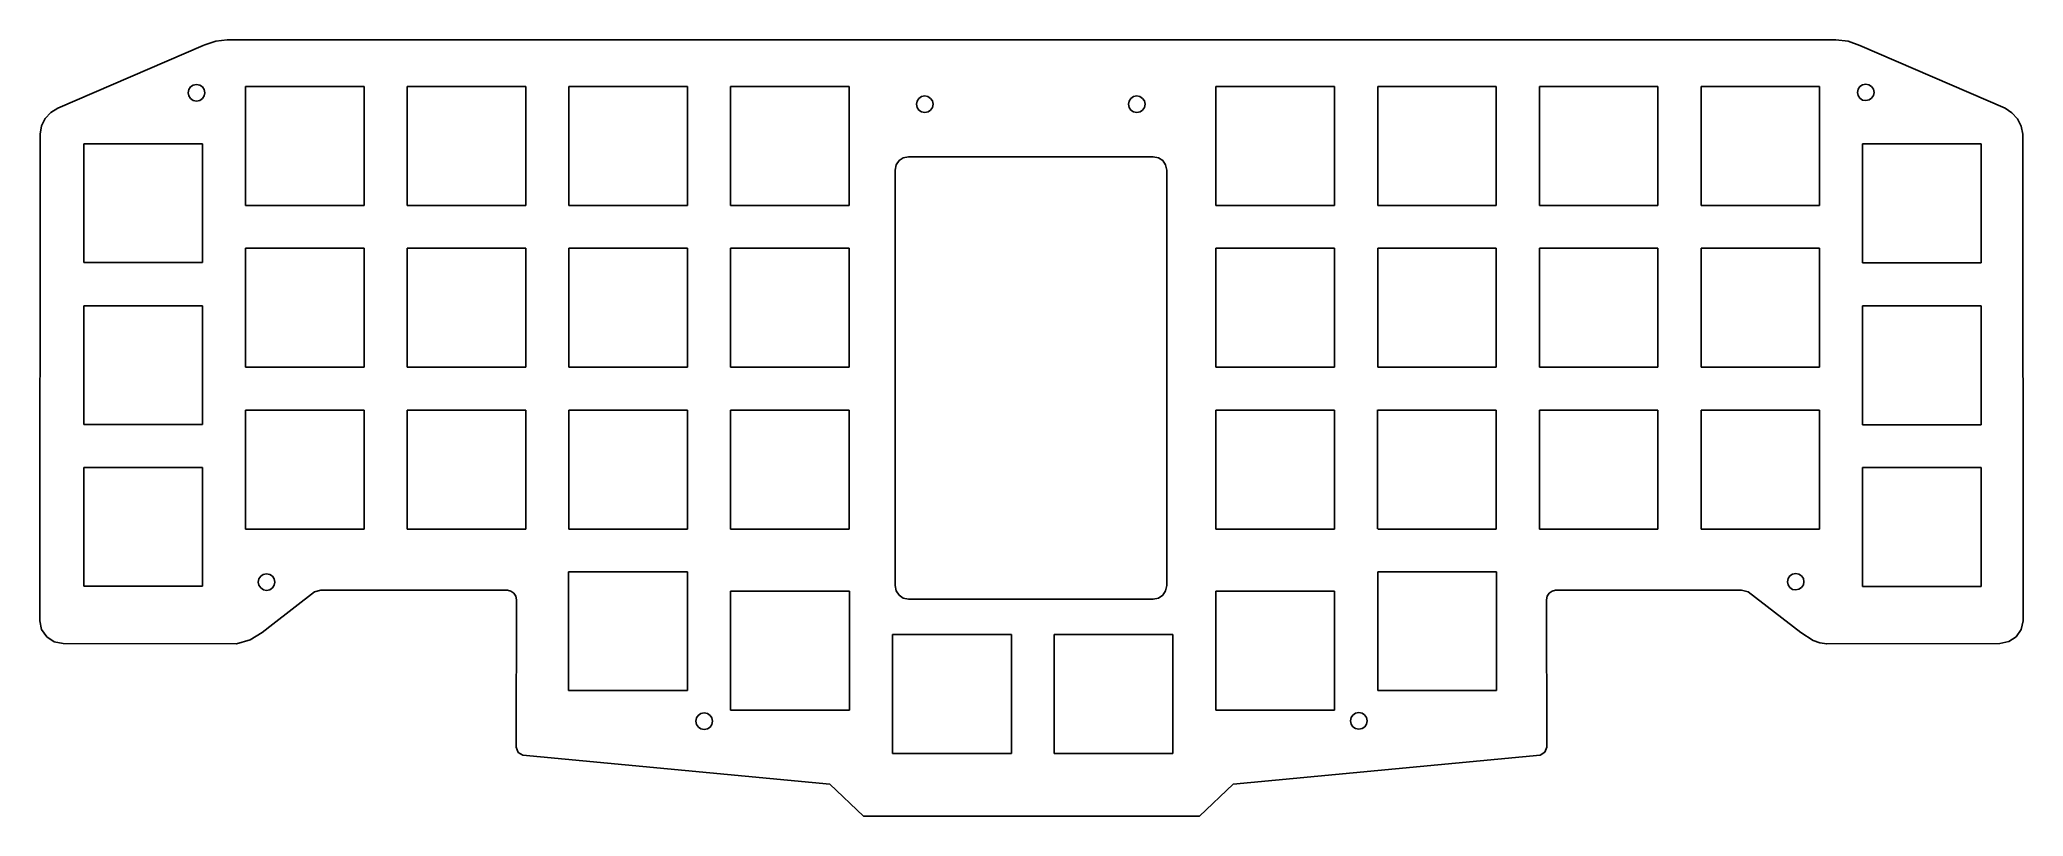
# Model space of a CAD drawing. Extents: x 0 to 234, y 0 to 92.
import ezdxf

# ---------------------------------------------------------------- set-up
doc = ezdxf.new("R2010")
doc.units = 0

msp = doc.modelspace()

# ---------------------------------------------------------------- linework, layer by layer
at = {"layer": 'Katman 1'}
for p, q in [((19.5803, 90.9678), (20.869818, 91.409255)), ((20.869818, 91.409255), (22.22283, 91.56496)), ((117.177, 91.565), (22.2229, 91.565)), ((211.749, 91.565), (117.177, 91.565)), ((211.749, 91.565), (213.214798, 91.400956)), ((213.214798, 91.400956), (214.58536, 90.88766)), ((19.3865, 90.8876), (2.2838, 83.5216)), ((19.5953, 90.9752), (19.38656, 90.8877)), ((231.688, 83.5216), (214.5854, 90.8876)), ((17.62774, 85.31884), (17.703367, 85.698993)), ((17.705084, 84.939003), (17.62774, 85.31884)), ((17.703367, 85.698993), (17.911217, 86.008735)), ((17.914867, 84.629722), (17.705084, 84.939003)), ((17.911217, 86.008735), (18.220494, 86.21767)), ((18.225717, 84.421838), (17.914867, 84.629722)), ((18.220494, 86.21767), (18.6004, 86.2954)), ((18.60626, 84.34619), (18.225717, 84.421838)), ((18.6004, 86.2954), (18.981106, 86.219704)), ((18.6004, 86.2954), (18.6004, 86.2954)), ((18.986287, 84.423966), (18.60626, 84.34619)), ((18.981106, 86.219704), (19.291934, 86.01174)), ((19.295546, 84.632979), (18.986287, 84.423966)), ((19.291934, 86.01174), (19.501622, 85.702443)), ((19.503325, 84.942737), (19.295546, 84.632979)), ((19.501622, 85.702443), (19.57891, 85.32275)), ((19.57891, 85.32275), (19.503325, 84.942737)), ((38.3519, 86.0616), (24.3819, 86.0616)), ((24.3819, 86.0616), (24.3819, 72.0493)), ((38.3519, 72.0493), (38.3519, 86.0616)), ((43.4319, 86.0616), (43.4319, 72.0493)), ((57.4019, 86.0616), (43.4319, 86.0616)), ((57.4019, 72.0493), (57.4019, 86.0616)), ((76.4519, 86.0616), (62.4819, 86.0616)), ((62.4819, 86.0616), (62.4819, 72.0493)), ((76.4519, 72.0493), (76.4519, 86.0616)), ((81.5319, 86.0616), (81.5319, 72.0493)), ((95.5019, 86.0616), (81.5319, 86.0616)), ((95.5019, 72.0493), (95.5019, 86.0616)), ((103.43734, 83.96413), (103.512967, 84.344283)), ((103.512967, 84.344283), (103.720817, 84.654026)), ((103.720817, 84.654026), (104.030094, 84.862964)), ((104.030094, 84.862964), (104.41, 84.9407)), ((104.41, 84.9407), (104.790706, 84.865003)), ((104.41, 84.9407), (104.41, 84.9407)), ((104.790706, 84.865003), (105.101534, 84.657035)), ((105.101534, 84.657035), (105.311222, 84.347735)), ((105.311222, 84.347735), (105.38851, 83.96804)), ((128.41434, 83.96413), (128.489967, 84.344283)), ((128.489967, 84.344283), (128.697817, 84.654026)), ((128.697817, 84.654026), (129.007094, 84.862964)), ((129.007094, 84.862964), (129.387, 84.9407)), ((129.387, 84.9407), (129.767706, 84.865003)), ((129.387, 84.9407), (129.387, 84.9407)), ((129.767706, 84.865003), (130.078534, 84.657035)), ((130.078534, 84.657035), (130.288222, 84.347735)), ((130.288222, 84.347735), (130.36551, 83.96804)), ((152.694, 86.0616), (138.724, 86.0616)), ((138.724, 86.0616), (138.724, 72.0493)), ((152.694, 72.0493), (152.694, 86.0616)), ((157.774, 86.0616), (157.774, 72.0493)), ((171.744, 86.0616), (157.774, 86.0616)), ((171.744, 72.0493), (171.744, 86.0616)), ((190.794, 86.0616), (176.824, 86.0616)), ((176.824, 86.0616), (176.824, 72.0493)), ((190.794, 72.0493), (190.794, 86.0616)), ((195.874, 86.0616), (195.874, 72.0493)), ((209.844, 86.0616), (195.874, 86.0616)), ((209.844, 72.0493), (209.844, 86.0616)), ((214.30833, 85.36113), (214.384381, 85.741283)), ((214.385686, 84.981293), (214.30833, 85.36113)), ((214.384381, 85.741283), (214.592187, 86.051026)), ((214.595475, 84.672012), (214.385686, 84.981293)), ((214.592187, 86.051026), (214.901233, 86.259964)), ((214.906327, 84.464128), (214.595475, 84.672012)), ((214.901233, 86.259964), (215.281, 86.3377)), ((215.28687, 84.38848), (214.906327, 84.464128)), ((215.281, 86.3377), (215.661707, 86.262003)), ((215.281, 86.3377), (215.281, 86.3377)), ((215.666753, 84.466256), (215.28687, 84.38848)), ((215.661707, 86.262003), (215.972536, 86.054035)), ((215.975771, 84.675269), (215.666753, 84.466256)), ((215.972536, 86.054035), (216.182222, 85.744735)), ((216.183496, 84.985027), (215.975771, 84.675269)), ((216.182222, 85.744735), (216.2595, 85.36504)), ((216.2595, 85.36504), (216.183496, 84.985027)), ((0.33719, 81.408275), (0.765153, 82.278092)), ((0.765153, 82.278092), (1.423309, 82.997096)), ((1.423309, 82.997096), (2.28387, 83.52163)), ((103.514684, 83.584293), (103.43734, 83.96413)), ((103.724467, 83.275013), (103.514684, 83.584293)), ((104.035317, 83.067128), (103.724467, 83.275013)), ((104.41586, 82.99148), (104.035317, 83.067128)), ((104.795887, 83.069256), (104.41586, 82.99148)), ((105.105146, 83.278269), (104.795887, 83.069256)), ((105.312925, 83.588027), (105.105146, 83.278269)), ((105.38851, 83.96804), (105.312925, 83.588027)), ((128.491684, 83.584293), (128.41434, 83.96413)), ((128.701468, 83.275013), (128.491684, 83.584293)), ((129.012317, 83.067128), (128.701468, 83.275013)), ((129.39286, 82.99148), (129.012317, 83.067128)), ((129.772887, 83.069256), (129.39286, 82.99148)), ((130.082146, 83.278269), (129.772887, 83.069256)), ((130.289925, 83.588027), (130.082146, 83.278269)), ((130.36551, 83.96804), (130.289925, 83.588027)), ((231.688, 83.5216), (232.500944, 82.973254)), ((232.500944, 82.973254), (233.14322, 82.246311)), ((233.14322, 82.246311), (233.587053, 81.38443)), ((0.16721, 80.4313), (0.12491, 23.1543)), ((0.16721, 80.4313), (0.33719, 81.408275)), ((233.587053, 81.38443), (233.80467, 80.43127)), ((233.847, 23.112), (233.8047, 80.4313)), ((5.33187, 79.2883), (5.33187, 65.3183)), ((19.3019, 79.2883), (5.33187, 79.2883)), ((19.3019, 65.3183), (19.3019, 79.2883)), ((101.03937, 76.822273), (101.378945, 77.326751)), ((101.378945, 77.326751), (101.883423, 77.666329)), ((101.883423, 77.666329), (102.5025, 77.7907)), ((102.5025, 77.7907), (102.503, 77.7907)), ((102.503, 77.7907), (131.325, 77.7907)), ((131.325, 77.7907), (131.944077, 77.666329)), ((131.944077, 77.666329), (132.448555, 77.326751)), ((132.448555, 77.326751), (132.78813, 76.822273)), ((228.894, 79.2883), (214.882, 79.2883)), ((214.882, 79.2883), (214.882, 65.276)), ((228.894, 65.276), (228.894, 79.2883)), ((100.915, 76.2032), (101.03937, 76.822273)), ((100.9155, 27.2907), (100.915, 76.2032)), ((132.78813, 76.822273), (132.9125, 76.2032)), ((132.9125, 76.2032), (132.913, 27.2907)), ((24.3819, 72.0493), (38.3519, 72.0493)), ((43.4319, 72.0493), (57.4019, 72.0493)), ((62.4819, 72.0493), (76.4519, 72.0493)), ((81.5319, 72.0493), (95.5019, 72.0493)), ((138.724, 72.0493), (152.694, 72.0493)), ((157.774, 72.0493), (171.744, 72.0493)), ((176.824, 72.0493), (190.794, 72.0493)), ((195.874, 72.0493), (209.844, 72.0493)), ((38.3519, 67.0116), (24.3819, 67.0116)), ((24.3819, 67.0116), (24.3819, 52.9993)), ((38.3519, 52.9993), (38.3519, 67.0116)), ((57.4019, 67.0116), (43.4319, 67.0116)), ((43.4319, 67.0116), (43.4319, 52.9993)), ((57.4019, 52.9993), (57.4019, 67.0116)), ((62.4819, 67.0116), (62.4819, 52.9993)), ((76.4519, 67.0116), (62.4819, 67.0116)), ((76.4519, 52.9993), (76.4519, 67.0116)), ((81.5319, 67.0116), (81.5319, 52.9993)), ((95.5019, 67.0116), (81.5319, 67.0116)), ((95.5019, 52.9993), (95.5019, 67.0116)), ((138.724, 67.0116), (138.724, 52.9993)), ((152.694, 67.0116), (138.724, 67.0116)), ((152.694, 52.9993), (152.694, 67.0116)), ((157.774, 67.0116), (157.774, 52.9993)), ((171.744, 67.0116), (157.774, 67.0116)), ((171.744, 52.9993), (171.744, 67.0116)), ((176.824, 67.0116), (176.824, 52.9993)), ((190.794, 67.0116), (176.824, 67.0116)), ((190.794, 52.9993), (190.794, 67.0116)), ((209.844, 67.0116), (195.874, 67.0116)), ((195.874, 67.0116), (195.874, 52.9993)), ((209.844, 52.9993), (209.844, 67.0116)), ((5.33187, 65.3183), (19.3019, 65.3183)), ((214.882, 65.276), (228.894, 65.276)), ((5.33187, 60.2383), (5.33187, 46.2683)), ((19.3019, 60.2383), (5.33187, 60.2383)), ((19.3019, 46.2683), (19.3019, 60.2383)), ((228.894, 60.2383), (214.882, 60.2383)), ((214.882, 60.2383), (214.882, 46.226)), ((228.894, 46.226), (228.894, 60.2383)), ((24.3819, 52.9993), (38.3519, 52.9993)), ((43.4319, 52.9993), (57.4019, 52.9993)), ((62.4819, 52.9993), (76.4519, 52.9993)), ((81.5319, 52.9993), (95.5019, 52.9993)), ((138.724, 52.9993), (152.694, 52.9993)), ((157.774, 52.9993), (171.744, 52.9993)), ((176.824, 52.9993), (190.794, 52.9993)), ((195.874, 52.9993), (209.844, 52.9993)), ((38.3519, 47.9616), (24.3819, 47.9616)), ((24.3819, 47.9616), (24.3819, 33.9493)), ((38.3519, 33.9493), (38.3519, 47.9616)), ((57.4019, 47.9616), (43.4319, 47.9616)), ((43.4319, 47.9616), (43.4319, 33.9493)), ((57.4019, 33.9493), (57.4019, 47.9616)), ((76.4519, 47.9616), (62.4819, 47.9616)), ((62.4819, 47.9616), (62.4819, 33.9493)), ((76.4519, 33.9493), (76.4519, 47.9616)), ((95.5019, 47.9616), (81.5319, 47.9616)), ((81.5319, 47.9616), (81.5319, 33.9493)), ((95.5019, 33.9493), (95.5019, 47.9616)), ((152.694, 47.9616), (138.724, 47.9616)), ((138.724, 47.9616), (138.724, 33.9493)), ((152.694, 33.9493), (152.694, 47.9616)), ((157.753, 47.9828), (157.753, 33.9705)), ((171.744, 47.9616), (157.774, 47.9616)), ((171.744, 33.9493), (171.744, 47.9616)), ((176.824, 47.9616), (176.824, 33.9493)), ((190.794, 47.9616), (176.824, 47.9616)), ((190.794, 33.9493), (190.794, 47.9616)), ((209.844, 47.9616), (195.874, 47.9616)), ((195.874, 47.9616), (195.874, 33.9493)), ((209.844, 33.9493), (209.844, 47.9616)), ((5.33187, 46.2683), (19.3019, 46.2683)), ((214.882, 46.226), (228.894, 46.226)), ((5.33187, 41.1883), (5.33187, 27.2183)), ((19.3019, 41.1883), (5.33187, 41.1883)), ((19.3019, 27.2183), (19.3019, 41.1883)), ((228.894, 41.1883), (214.882, 41.1883)), ((214.882, 41.1883), (214.882, 27.176)), ((228.894, 27.176), (228.894, 41.1883)), ((24.3819, 33.9493), (38.3519, 33.9493)), ((43.4319, 33.9493), (57.4019, 33.9493)), ((62.4819, 33.9493), (76.4519, 33.9493)), ((81.5319, 33.9493), (95.5019, 33.9493)), ((138.724, 33.9493), (152.694, 33.9493)), ((157.774, 33.9493), (171.744, 33.9493)), ((176.824, 33.9493), (190.794, 33.9493)), ((195.874, 33.9493), (209.844, 33.9493)), ((25.88284, 27.70313), (25.958467, 28.083283)), ((25.958467, 28.083283), (26.166317, 28.393026)), ((26.166317, 28.393026), (26.475594, 28.601964)), ((26.475594, 28.601964), (26.8555, 28.6797)), ((26.8555, 28.6797), (27.236206, 28.604002)), ((26.8555, 28.6797), (26.8555, 28.6797)), ((27.236206, 28.604002), (27.547034, 28.396035)), ((27.547034, 28.396035), (27.756722, 28.086735)), ((27.756722, 28.086735), (27.83401, 27.70704)), ((76.4519, 28.9116), (62.4395, 28.9116)), ((62.4395, 28.9116), (62.4395, 14.9416)), ((76.4519, 14.9416), (76.4519, 28.9116)), ((157.774, 28.9116), (157.774, 14.9416)), ((171.787, 28.9116), (157.774, 28.9116)), ((171.787, 14.9416), (171.787, 28.9116)), ((206.05336, 27.74553), (206.129406, 28.125683)), ((206.129406, 28.125683), (206.337203, 28.435426)), ((206.337203, 28.435426), (206.646238, 28.644364)), ((206.646238, 28.644364), (207.026, 28.7221)), ((207.026, 28.7221), (207.406708, 28.646403)), ((207.026, 28.7221), (207.026, 28.7221)), ((207.406708, 28.646403), (207.71754, 28.438435)), ((207.71754, 28.438435), (207.927235, 28.129135)), ((207.927235, 28.129135), (208.00453, 27.74944)), ((5.33187, 27.2183), (19.3019, 27.2183)), ((25.960183, 27.323293), (25.88284, 27.70313)), ((26.169964, 27.014012), (25.960183, 27.323293)), ((26.480813, 26.806128), (26.169964, 27.014012)), ((26.86136, 26.73048), (26.480813, 26.806128)), ((27.241382, 26.808256), (26.86136, 26.73048)), ((27.550642, 27.017269), (27.241382, 26.808256)), ((27.758424, 27.327027), (27.550642, 27.017269)), ((27.5992, 22.731), (32.50986, 26.541)), ((27.83401, 27.70704), (27.758424, 27.327027)), ((32.5099, 26.541), (33.2719, 26.75266)), ((33.2719, 26.7526), (55.2429, 26.7526)), ((55.2429, 26.7526), (55.658298, 26.639507)), ((55.658298, 26.639507), (55.994321, 26.387494)), ((55.994321, 26.387494), (56.219219, 26.032286)), ((56.219219, 26.032286), (56.30124, 25.60961)), ((95.5442, 26.6256), (81.5319, 26.6256)), ((81.5319, 26.6256), (81.5319, 12.6133)), ((95.5442, 12.6133), (95.5442, 26.6256)), ((101.03987, 26.671627), (100.9155, 27.2907)), ((101.379445, 26.167149), (101.03987, 26.671627)), ((101.883922, 25.827571), (101.379445, 26.167149)), ((102.503, 25.7032), (101.883922, 25.827571)), ((131.944578, 25.827571), (131.3255, 25.7032)), ((132.449055, 26.167149), (131.944578, 25.827571)), ((132.78863, 26.671627), (132.449055, 26.167149)), ((132.913, 27.2907), (132.78863, 26.671627)), ((138.724, 26.6256), (138.724, 12.6133)), ((152.694, 26.6256), (138.724, 26.6256)), ((152.694, 12.6133), (152.694, 26.6256)), ((177.671, 25.6096), (177.753021, 26.032272)), ((177.753021, 26.032272), (177.977917, 26.387473)), ((177.977917, 26.387473), (178.313937, 26.639484)), ((178.313937, 26.639484), (178.72933, 26.75259)), ((178.729, 26.7526), (200.658, 26.7526)), ((200.658, 26.7526), (201.42, 26.54094)), ((201.42, 26.541), (207.64297, 21.75732)), ((206.130699, 27.365693), (206.05336, 27.74553)), ((206.340479, 27.056413), (206.130699, 27.365693)), ((206.651327, 26.848528), (206.340479, 27.056413)), ((207.03187, 26.77288), (206.651327, 26.848528)), ((207.411758, 26.850656), (207.03187, 26.77288)), ((207.720786, 27.059669), (207.411758, 26.850656)), ((207.928522, 27.369427), (207.720786, 27.059669)), ((208.00453, 27.74944), (207.928522, 27.369427)), ((214.882, 27.176), (228.894, 27.176)), ((56.3012, 25.6096), (56.2588, 8.2529)), ((131.3255, 25.7032), (102.503, 25.7032)), ((177.713, 8.25296), (177.6707, 25.60966)), ((0.357705, 22.122428), (0.12487, 23.1543)), ((0.97154, 21.2493), (0.357705, 22.122428)), ((1.844664, 20.661938), (0.97154, 21.2493)), ((26.3292, 21.7573), (24.921611, 20.910644)), ((26.3292, 21.7573), (27.5992, 22.73098)), ((114.637, 21.5456), (100.624, 21.5456)), ((100.624, 21.5456), (100.624, 7.5333)), ((114.637, 7.5333), (114.637, 21.5456)), ((133.644, 21.5456), (119.674, 21.5456)), ((119.674, 21.5456), (119.674, 7.5333)), ((133.644, 7.5333), (133.644, 21.5456)), ((209.074259, 20.837404), (207.64297, 21.75732)), ((233.010941, 21.265177), (232.144426, 20.69566)), ((233.60757, 22.112506), (233.010941, 21.265177)), ((233.847, 23.1543), (233.60757, 22.112506)), ((2.87654, 20.4873), (1.844664, 20.661938)), ((2.87654, 20.4873), (23.32354, 20.445)), ((24.921611, 20.910644), (23.32353, 20.44498)), ((209.86038, 20.555726), (209.074259, 20.837404)), ((210.691, 20.445), (209.86038, 20.555726)), ((210.649, 20.445), (231.096, 20.4873)), ((232.144426, 20.69566), (231.09534, 20.4873)), ((62.4395, 14.9416), (76.4519, 14.9416)), ((157.774, 14.9416), (171.787, 14.9416)), ((77.44474, 11.32013), (77.520367, 11.700283)), ((77.520367, 11.700283), (77.728217, 12.010026)), ((77.728217, 12.010026), (78.037494, 12.218964)), ((78.037494, 12.218964), (78.4174, 12.2967)), ((78.4174, 12.2967), (78.798106, 12.221002)), ((78.4174, 12.2967), (78.4174, 12.2967)), ((78.798106, 12.221002), (79.108934, 12.013035)), ((79.108934, 12.013035), (79.318622, 11.703735)), ((79.318622, 11.703735), (79.39591, 11.32404)), ((81.5319, 12.6133), (95.5442, 12.6133)), ((138.724, 12.6133), (152.694, 12.6133)), ((154.57634, 11.36253), (154.651967, 11.742683)), ((154.651967, 11.742683), (154.859818, 12.052426)), ((154.859818, 12.052426), (155.169094, 12.261364)), ((155.169094, 12.261364), (155.549, 12.3391)), ((155.549, 12.3391), (155.929706, 12.263402)), ((155.549, 12.3391), (155.549, 12.3391)), ((155.929706, 12.263402), (156.240534, 12.055435)), ((156.240534, 12.055435), (156.450222, 11.746135)), ((156.450222, 11.746135), (156.52751, 11.36644)), ((77.522084, 10.940293), (77.44474, 11.32013)), ((77.731867, 10.631013), (77.522084, 10.940293)), ((78.042717, 10.423128), (77.731867, 10.631013)), ((78.42326, 10.34748), (78.042717, 10.423128)), ((78.803287, 10.425256), (78.42326, 10.34748)), ((79.112546, 10.634269), (78.803287, 10.425256)), ((79.320325, 10.944027), (79.112546, 10.634269)), ((79.39591, 11.32404), (79.320325, 10.944027)), ((154.653684, 10.982693), (154.57634, 11.36253)), ((154.863468, 10.673413), (154.653684, 10.982693)), ((155.174317, 10.465528), (154.863468, 10.673413)), ((155.55486, 10.38988), (155.174317, 10.465528)), ((155.934887, 10.467656), (155.55486, 10.38988)), ((156.244146, 10.676669), (155.934887, 10.467656)), ((156.451925, 10.986427), (156.244146, 10.676669)), ((156.52751, 11.36644), (156.451925, 10.986427)), ((56.486403, 7.628526), (56.25885, 8.25296)), ((57.0632, 7.32162), (56.486403, 7.628526)), ((57.0632, 7.32162), (93.2159, 3.89263)), ((100.624, 7.5333), (114.637, 7.5333)), ((119.674, 7.5333), (133.644, 7.5333)), ((140.756, 3.89263), (176.9087, 7.32162)), ((177.469599, 7.660293), (176.90867, 7.32162)), ((177.713, 8.25296), (177.469599, 7.660293)), ((93.2159, 3.89263), (97.19522, 0.12496)), ((136.777, 0.12496), (140.75634, 3.89263)), ((97.1952, 0.12496), (122.13, 0.12496)), ((122.13, 0.12496), (136.777, 0.12496))]:
    msp.add_line(p, q, dxfattribs=at)

doc.saveas('drawing.dxf')
